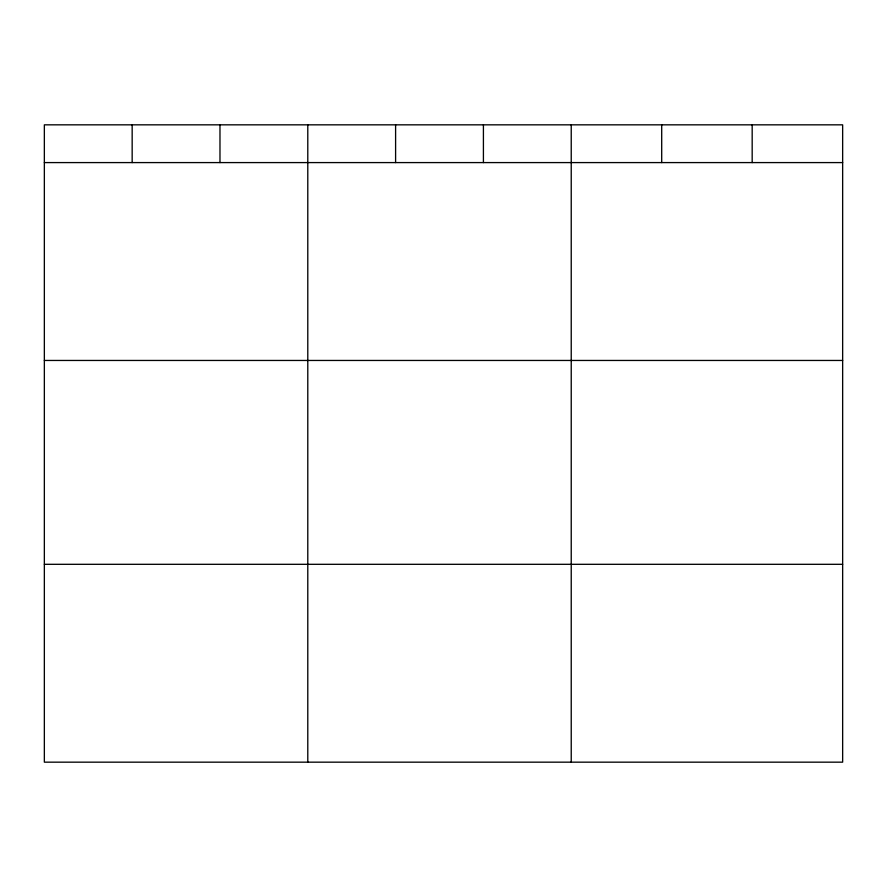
<?xml version="1.0" encoding="UTF-8"?>
<svg xmlns="http://www.w3.org/2000/svg" width="887" height="887" viewBox="0 0 887 887"><rect width="100%" height="100%" fill="white"/><g stroke="black" fill="none" stroke-linecap="round" stroke-linejoin="round"><path stroke-width="1.33" d="M842.65 360.455L842.65 124.834L44.35 124.834L44.35 762.166L842.65 762.166L842.65 360.455L44.35 360.455M44.35 162.587L842.65 162.587M44.35 564.309L842.65 564.309M752.176 124.834L752.176 162.587M661.702 124.834L661.702 162.587M571.228 124.834L571.228 762.166M483.415 124.834L483.415 162.587M395.602 124.834L395.602 162.587M307.789 124.834L307.789 762.166M219.976 124.834L219.976 162.587M132.163 124.834L132.163 162.587"/></g></svg>
